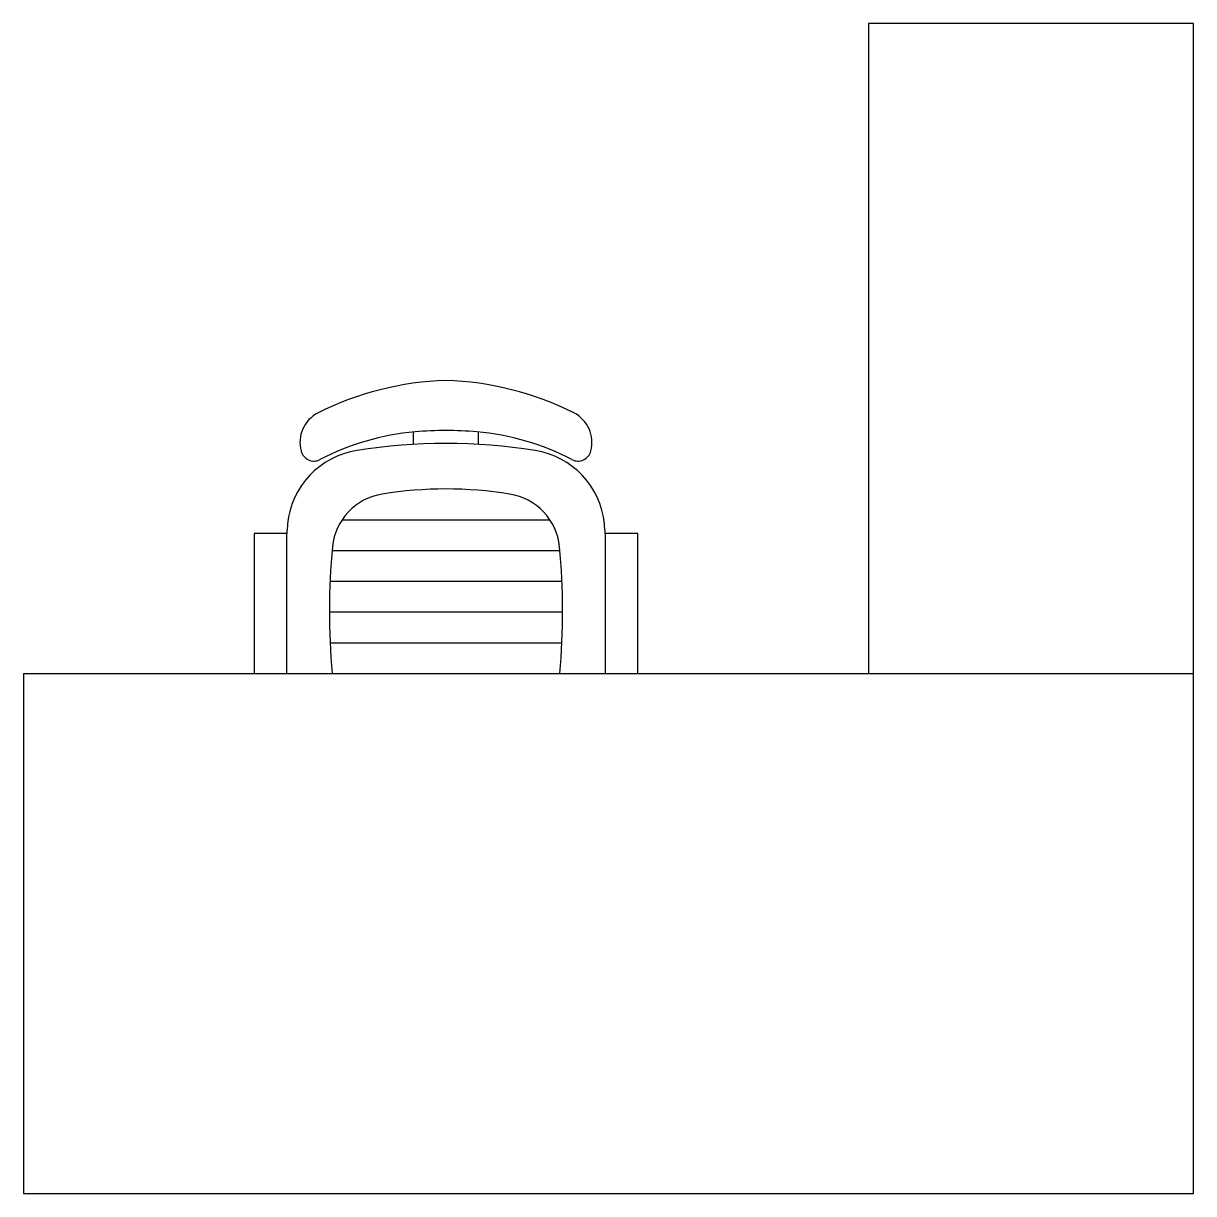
# Model space of a CAD drawing. Header units: millimetres. Extents: x -787.43 to -785.63, y 2714.74 to 2716.54.
import ezdxf

# ---------------------------------------------------------------- set-up
doc = ezdxf.new("R2010")
doc.units = ezdxf.units.MM
doc.header["$LTSCALE"] = 10
doc.layers.add('Móveis_cadeiras', color=2, linetype='Continuous')
doc.layers.add('Móveis_estações', color=2, linetype='Continuous')

msp = doc.modelspace()

# ---------------------------------------------------------------- linework, layer by layer
at = {"layer": 'Móveis_cadeiras'}
for p, q in [((-786.8299, 2715.8913), (-786.8299, 2715.9103)), ((-786.7299, 2715.8913), (-786.7299, 2715.9103))]:
    msp.add_line(p, q, dxfattribs=at)
at = {"layer": 'Móveis_cadeiras', "color": 1}
for p, q in [((-786.9396, 2715.7753), (-786.6201, 2715.7753)), ((-786.9551, 2715.728), (-786.6046, 2715.728)), ((-786.9582, 2715.6807), (-786.6015, 2715.6807)), ((-786.9592, 2715.6334), (-786.6005, 2715.6334)), ((-786.9581, 2715.5861), (-786.6016, 2715.5861))]:
    msp.add_line(p, q, dxfattribs=at)
at = {"layer": 'Móveis_cadeiras'}
for points in [[(-786.5572, 2715.8812, 0.35992), (-786.5832, 2715.9396, 0.10805), (-786.7799, 2715.9897, 0.10805), (-786.9765, 2715.9396, 0.35992), (-787.0026, 2715.8812)], [(-786.9168, 2715.8818, 0.340817), (-787.0235, 2715.7692, 0.002688), (-787.0249, 2715.7539, 0.328643)], [(-786.5349, 2715.7539, 0.002688), (-786.5362, 2715.7692, 0.340817), (-786.6429, 2715.8818, 0.07931), (-786.9168, 2715.8818, 0.340817)], [(-786.6047, 2715.5388, 0.045416), (-786.6051, 2715.7338, 0.340817), (-786.6819, 2715.8148, 0.079866), (-786.8778, 2715.8148, 0.340817), (-786.9546, 2715.7338, 0.045416), (-786.955, 2715.5388, 0.045416)]]:
    msp.add_lwpolyline(points, format="xyb", dxfattribs=at)
for points in [[(-787.0249, 2715.5388), (-787.0249, 2715.7539), (-787.0749, 2715.7539), (-787.0749, 2715.5388)], [(-786.4849, 2715.5388), (-786.4849, 2715.7539), (-786.5349, 2715.7539), (-786.5349, 2715.5388)]]:
    msp.add_lwpolyline(points, dxfattribs=at)
for centre, radius, start, end in [((-786.7799, 2715.4174), 0.4952, 84.4899, 95.5101), ((-786.796, 2715.5298), 0.3818, 94.7148, 117.7352), ((-786.7637, 2715.5298), 0.3818, 62.2648, 85.2852), ((-786.983, 2715.8855), 0.02, 192.3844, 297.7352), ((-786.5767, 2715.8855), 0.02, 242.2648, 347.6156)]:
    msp.add_arc(centre, radius, start, end, dxfattribs=at)
at = {"layer": 'Móveis_estações'}
for p, q in [((-786.1299, 2716.5388), (-786.1299, 2715.5388)), ((-785.6299, 2716.5388), (-786.1299, 2716.5388)), ((-785.6299, 2714.7388), (-785.6299, 2716.5388)), ((-787.4299, 2715.5388), (-787.4299, 2714.7388)), ((-787.4299, 2715.5388), (-785.6299, 2715.5388)), ((-787.4299, 2714.7388), (-785.6299, 2714.7388))]:
    msp.add_line(p, q, dxfattribs=at)

doc.saveas('drawing.dxf')
